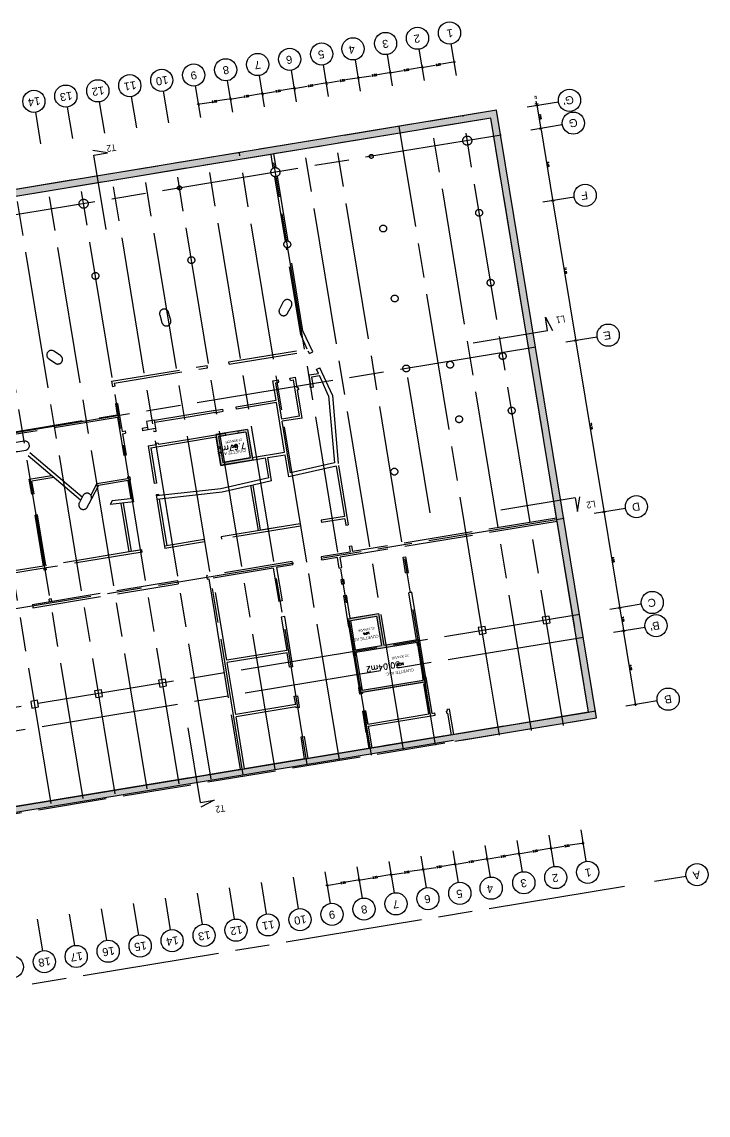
# Model space of a CAD drawing. Header units: millimetres. Extents: x 33242 to 33523, y 51624 to 51793.
# Drawn here: x 33332.7 to 33392.7, y 51623.9 to 51719.5 of the extents above; entities that cross this region are included whole.
import ezdxf

# ---------------------------------------------------------------- set-up
doc = ezdxf.new("R2010")
doc.units = ezdxf.units.MM
doc.header["$LTSCALE"] = 0.5
doc.linetypes.add('ACAD_ISO02W100', pattern=[15, 12, -3])
doc.linetypes.add('ACAD_ISO08W100', pattern=[36, 24, -3, 6, -3])
doc.layers.get('0').update_dxf_attribs({"linetype": 'CONTINUOUS'})
for name, color, linetype in [('00-TRAMES-BAT', 7, 'ACAD_ISO08W100'), ('01-TREMIE-ESCAL-ASC', 4, 'CONTINUOUS'), ('02-MURS-PORTEUR', 1, 'CONTINUOUS'), ('02-MURS-POTEAU', 6, 'CONTINUOUS'), ('09-COT-EXT', 4, 'CONTINUOUS'), ('10-ANN-ALTITUDE', 152, 'CONTINUOUS'), ('10-ANN-NOMPIECE', 3, 'CONTINUOUS'), ('10-ANN-REPCOUPE', 1, 'CONTINUOUS'), ('10-ANN-SURF', 62, 'CONTINUOUS'), ('14-HACH-MURS', 253, 'CONTINUOUS')]:
    doc.layers.add(name, color=color, linetype=linetype)
doc.styles.add('ANN', font='romans.shx')
doc.styles.add('COT', font='romans.shx')
doc.styles.add('NDP', font='ARIAL.TTF', dxfattribs={"height": 0.2})
doc.styles.add('NIV', font='ARIAL.TTF', dxfattribs={"height": 0.2})
doc.styles.add('REPCOUP', font='ARIAL.TTF', dxfattribs={"width": 0.85, "height": 0.6})
doc.styles.add('SURF', font='romans.shx', dxfattribs={"height": 0.5})
doc.styles.add('TRAME', font='ARIAL.TTF')
doc.dimstyles.new('COTEXT', dxfattribs={"dimtxt": 0.15, "dimasz": 0.11, "dimexe": 0, "dimexo": 0, "dimgap": 0.05, "dimtad": 1, "dimzin": 4, "dimdsep": 46, "dimtxsty": 'COT', "dimblk1": 'COTBLOC', "dimblk2": 'COTBLOC', "dimsah": 1, "dimcen": -0.1, "dimse1": 1, "dimse2": 1, "dimadec": 0, "dimazin": 0, "dimtfac": 1, "dimtmove": 2, "dimatfit": 3, "dimldrblk": 'COTBLOC', "dimfxl": 0, "dimtolj": 1, "dimarcsym": 0})

# ---------------------------------------------------------------- blocks, each defined once
blk = doc.blocks.new('COTBLOC')
for p, q in [((-0.76, 0), (-0.99, 0)), ((0, 0), (-0.76, 0)), ((0, -1.3608), (0, 1.3608)), ((0, 0), (0.76, 0)), ((0.76, 0), (0.99, 0))]:
    blk.add_line(p, q)
at = {"const_width": 0.15}
blk.add_lwpolyline([(-0.1, 0, 1), (0.1, 0, 1)], format="xyb", close=True, dxfattribs=at)
blk = doc.blocks.new('*D33')
at = {"layer": '09-COT-EXT', "color": 0, "lineweight": -2}
for p, q in [((33364.845, 51715.047), (33363.831, 51714.88)), ((33362.266, 51714.622), (33363.281, 51714.789))]:
    blk.add_line(p, q, dxfattribs=at)
at = {"layer": '09-COT-EXT', "color": 0, "lineweight": -2, "xscale": 0.11, "yscale": 0.11, "zscale": 0.11}
for p, rotation in [((33364.954, 51715.065), 9.350573669103763), ((33362.158, 51714.605), 189.3505736691037)]:
    blk.add_blockref('COTBLOC', p, dxfattribs=dict(at, rotation=rotation))
at = {"layer": '09-COT-EXT', "color": 0, "insert": (33363.556, 51714.835), "char_height": 0.15, "attachment_point": 5, "rotation": 9.35057, "style": 'COT'}
blk.add_mtext('\\A1;2.83', dxfattribs=at)
blk = doc.blocks.new('*D34')
at = {"layer": '09-COT-EXT', "color": 0, "lineweight": -2}
for p, q in [((33359.471, 51714.162), (33360.485, 51714.329)), ((33362.049, 51714.587), (33361.035, 51714.42))]:
    blk.add_line(p, q, dxfattribs=at)
at = {"layer": '09-COT-EXT', "color": 0, "lineweight": -2, "xscale": 0.11, "yscale": 0.11, "zscale": 0.11}
for p, rotation in [((33359.362, 51714.144), 189.3505736691037), ((33362.158, 51714.605), 9.350573669103763)]:
    blk.add_blockref('COTBLOC', p, dxfattribs=dict(at, rotation=rotation))
at = {"layer": '09-COT-EXT', "color": 0, "insert": (33360.76, 51714.374), "char_height": 0.15, "attachment_point": 5, "rotation": 9.35057, "style": 'COT'}
blk.add_mtext('\\A1;2.83', dxfattribs=at)
blk = doc.blocks.new('*D35')
at = {"layer": '09-COT-EXT', "color": 0, "lineweight": -2}
for p, q in [((33359.254, 51714.126), (33358.239, 51713.959)), ((33356.675, 51713.702), (33357.689, 51713.869))]:
    blk.add_line(p, q, dxfattribs=at)
at = {"layer": '09-COT-EXT', "color": 0, "lineweight": -2, "xscale": 0.11, "yscale": 0.11, "zscale": 0.11}
for p, rotation in [((33359.362, 51714.144), 9.350573669103763), ((33356.567, 51713.684), 189.3505736691037)]:
    blk.add_blockref('COTBLOC', p, dxfattribs=dict(at, rotation=rotation))
at = {"layer": '09-COT-EXT', "color": 0, "insert": (33357.964, 51713.914), "char_height": 0.15, "attachment_point": 5, "rotation": 9.35057, "style": 'COT'}
blk.add_mtext('\\A1;2.83', dxfattribs=at)
blk = doc.blocks.new('*D36')
at = {"layer": '09-COT-EXT', "color": 0, "lineweight": -2}
for p, q in [((33353.879, 51713.241), (33354.867, 51713.404)), ((33356.458, 51713.666), (33355.416, 51713.495))]:
    blk.add_line(p, q, dxfattribs=at)
at = {"layer": '09-COT-EXT', "color": 0, "lineweight": -2, "xscale": 0.11, "yscale": 0.11, "zscale": 0.11}
for p, rotation in [((33353.771, 51713.224), 189.3505736691037), ((33356.567, 51713.684), 9.350573669103763)]:
    blk.add_blockref('COTBLOC', p, dxfattribs=dict(at, rotation=rotation))
at = {"layer": '09-COT-EXT', "color": 0, "insert": (33355.142, 51713.449), "char_height": 0.15, "attachment_point": 5, "rotation": 9.35057, "style": 'COT'}
blk.add_mtext('\\A1;2.83', dxfattribs=at)
blk = doc.blocks.new('*D37')
at = {"layer": '09-COT-EXT', "color": 0, "lineweight": -2}
for p, q in [((33353.662, 51713.206), (33352.648, 51713.039)), ((33351.084, 51712.781), (33352.098, 51712.948))]:
    blk.add_line(p, q, dxfattribs=at)
at = {"layer": '09-COT-EXT', "color": 0, "lineweight": -2, "xscale": 0.11, "yscale": 0.11, "zscale": 0.11}
for p, rotation in [((33353.771, 51713.224), 9.350573669103763), ((33350.975, 51712.763), 189.3505736691037)]:
    blk.add_blockref('COTBLOC', p, dxfattribs=dict(at, rotation=rotation))
at = {"layer": '09-COT-EXT', "color": 0, "insert": (33352.373, 51712.993), "char_height": 0.15, "attachment_point": 5, "rotation": 9.35057, "style": 'COT'}
blk.add_mtext('\\A1;2.83', dxfattribs=at)
blk = doc.blocks.new('*D38')
at = {"layer": '09-COT-EXT', "color": 0, "lineweight": -2}
for p, q in [((33348.288, 51712.321), (33349.302, 51712.488)), ((33350.867, 51712.745), (33349.852, 51712.578))]:
    blk.add_line(p, q, dxfattribs=at)
at = {"layer": '09-COT-EXT', "color": 0, "lineweight": -2, "xscale": 0.11, "yscale": 0.11, "zscale": 0.11}
for p, rotation in [((33348.179, 51712.303), 189.3505736691037), ((33350.975, 51712.763), 9.350573669103763)]:
    blk.add_blockref('COTBLOC', p, dxfattribs=dict(at, rotation=rotation))
at = {"layer": '09-COT-EXT', "color": 0, "insert": (33349.577, 51712.533), "char_height": 0.15, "attachment_point": 5, "rotation": 9.35057, "style": 'COT'}
blk.add_mtext('\\A1;2.83', dxfattribs=at)
blk = doc.blocks.new('*D39')
at = {"layer": '09-COT-EXT', "color": 0, "lineweight": -2}
for p, q in [((33365.062, 51715.083), (33366.077, 51715.25)), ((33367.641, 51715.507), (33366.626, 51715.34))]:
    blk.add_line(p, q, dxfattribs=at)
at = {"layer": '09-COT-EXT', "color": 0, "lineweight": -2, "xscale": 0.11, "yscale": 0.11, "zscale": 0.11}
for p, rotation in [((33364.954, 51715.065), 189.3505736691037), ((33367.749, 51715.525), 9.350573669103763)]:
    blk.add_blockref('COTBLOC', p, dxfattribs=dict(at, rotation=rotation))
at = {"layer": '09-COT-EXT', "color": 0, "insert": (33366.351, 51715.295), "char_height": 0.15, "attachment_point": 5, "rotation": 9.35057, "style": 'COT'}
blk.add_mtext('\\A1;2.83', dxfattribs=at)
blk = doc.blocks.new('*D40')
at = {"layer": '09-COT-EXT', "color": 0, "lineweight": -2}
for p, q in [((33370.436, 51715.968), (33369.422, 51715.801)), ((33367.858, 51715.543), (33368.872, 51715.71))]:
    blk.add_line(p, q, dxfattribs=at)
at = {"layer": '09-COT-EXT', "color": 0, "lineweight": -2, "xscale": 0.11, "yscale": 0.11, "zscale": 0.11}
for p, rotation in [((33370.545, 51715.986), 9.350573669103763), ((33367.749, 51715.525), 189.3505736691037)]:
    blk.add_blockref('COTBLOC', p, dxfattribs=dict(at, rotation=rotation))
at = {"layer": '09-COT-EXT', "color": 0, "insert": (33369.147, 51715.755), "char_height": 0.15, "attachment_point": 5, "rotation": 9.35057, "style": 'COT'}
blk.add_mtext('\\A1;2.83', dxfattribs=at)
blk = doc.blocks.new('*D24')
at = {"layer": '09-COT-EXT', "color": 0, "lineweight": -2}
blk.add_line((33377.799, 51712.064), (33378.092, 51710.283), dxfattribs=at)
at = {"layer": '09-COT-EXT', "color": 0, "lineweight": -2, "xscale": 0.11, "yscale": 0.11, "zscale": 0.11}
for p, rotation in [((33377.781, 51712.173), 99.35057366828106), ((33378.11, 51710.175), 279.350573668281)]:
    blk.add_blockref('COTBLOC', p, dxfattribs=dict(at, rotation=rotation))
at = {"layer": '09-COT-EXT', "color": 0, "insert": (33378.069, 51711.194), "char_height": 0.15, "attachment_point": 5, "rotation": 279.35057, "style": 'COT'}
blk.add_mtext('\\A1;2.03', dxfattribs=at)
blk = doc.blocks.new('*D25')
at = {"layer": '09-COT-EXT', "color": 0, "lineweight": -2}
blk.add_line((33378.128, 51710.066), (33379.132, 51703.968), dxfattribs=at)
at = {"layer": '09-COT-EXT', "color": 0, "lineweight": -2, "xscale": 0.11, "yscale": 0.11, "zscale": 0.11}
for p, rotation in [((33378.11, 51710.175), 99.35057366828106), ((33379.15, 51703.86), 279.350573668281)]:
    blk.add_blockref('COTBLOC', p, dxfattribs=dict(at, rotation=rotation))
at = {"layer": '09-COT-EXT', "color": 0, "insert": (33378.753, 51707.037), "char_height": 0.15, "attachment_point": 5, "rotation": 279.35057, "style": 'COT'}
blk.add_mtext('\\A1;6.40', dxfattribs=at)
blk = doc.blocks.new('*D26')
at = {"layer": '09-COT-EXT', "color": 0, "lineweight": -2}
blk.add_line((33379.168, 51703.751), (33381.147, 51691.733), dxfattribs=at)
at = {"layer": '09-COT-EXT', "color": 0, "lineweight": -2, "xscale": 0.11, "yscale": 0.11, "zscale": 0.11}
for p, rotation in [((33379.15, 51703.86), 99.35057366828106), ((33381.165, 51691.624), 279.350573668281)]:
    blk.add_blockref('COTBLOC', p, dxfattribs=dict(at, rotation=rotation))
at = {"layer": '09-COT-EXT', "color": 0, "insert": (33380.281, 51697.762), "char_height": 0.15, "attachment_point": 5, "rotation": 279.35057, "style": 'COT'}
blk.add_mtext('\\A1;12.40', dxfattribs=at)
blk = doc.blocks.new('*D27')
at = {"layer": '09-COT-EXT', "color": 0, "lineweight": -2}
blk.add_line((33381.183, 51691.516), (33383.616, 51676.735), dxfattribs=at)
at = {"layer": '09-COT-EXT', "color": 0, "lineweight": -2, "xscale": 0.11, "yscale": 0.11, "zscale": 0.11}
for p, rotation in [((33381.165, 51691.624), 99.35057366828106), ((33383.634, 51676.626), 279.350573668281)]:
    blk.add_blockref('COTBLOC', p, dxfattribs=dict(at, rotation=rotation))
at = {"layer": '09-COT-EXT', "color": 0, "insert": (33382.523, 51684.146), "char_height": 0.15, "attachment_point": 5, "rotation": 279.35057, "style": 'COT'}
blk.add_mtext('\\A1;15.20', dxfattribs=at)
blk = doc.blocks.new('*D28')
at = {"layer": '09-COT-EXT', "color": 0, "lineweight": -2}
blk.add_line((33383.652, 51676.518), (33384.997, 51668.351), dxfattribs=at)
at = {"layer": '09-COT-EXT', "color": 0, "lineweight": -2, "xscale": 0.11, "yscale": 0.11, "zscale": 0.11}
for p, rotation in [((33383.634, 51676.626), 99.35057366828106), ((33385.015, 51668.243), 279.350573668281)]:
    blk.add_blockref('COTBLOC', p, dxfattribs=dict(at, rotation=rotation))
at = {"layer": '09-COT-EXT', "color": 0, "insert": (33384.448, 51672.455), "char_height": 0.15, "attachment_point": 5, "rotation": 279.35057, "style": 'COT'}
blk.add_mtext('\\A1;8.50', dxfattribs=at)
blk = doc.blocks.new('*D29')
at = {"layer": '09-COT-EXT', "color": 0, "lineweight": -2}
blk.add_line((33385.033, 51668.134), (33385.33, 51666.327), dxfattribs=at)
at = {"layer": '09-COT-EXT', "color": 0, "lineweight": -2, "xscale": 0.11, "yscale": 0.11, "zscale": 0.11}
for p, rotation in [((33385.015, 51668.243), 99.35057366828106), ((33385.348, 51666.219), 279.350573668281)]:
    blk.add_blockref('COTBLOC', p, dxfattribs=dict(at, rotation=rotation))
at = {"layer": '09-COT-EXT', "color": 0, "insert": (33385.305, 51667.251), "char_height": 0.15, "attachment_point": 5, "rotation": 279.35057, "style": 'COT'}
blk.add_mtext('\\A1;2.05', dxfattribs=at)
blk = doc.blocks.new('*D30')
at = {"layer": '09-COT-EXT', "color": 0, "lineweight": -2}
for p, q in [((33377.724, 51712.452), (33377.707, 51712.561)), ((33377.742, 51712.344), (33377.771, 51712.171)), ((33377.789, 51712.062), (33377.807, 51711.954))]:
    blk.add_line(p, q, dxfattribs=at)
at = {"layer": '09-COT-EXT', "color": 0, "lineweight": -2, "xscale": 0.11, "yscale": 0.11, "zscale": 0.11}
for p, rotation in [((33377.742, 51712.344), 279.350573668281), ((33377.771, 51712.171), 99.35057366828106)]:
    blk.add_blockref('COTBLOC', p, dxfattribs=dict(at, rotation=rotation))
at = {"layer": '09-COT-EXT', "color": 0, "insert": (33377.645, 51712.936), "char_height": 0.15, "attachment_point": 5, "rotation": 279.35057, "style": 'COT'}
blk.add_mtext('\\A1;.17', dxfattribs=at)
blk = doc.blocks.new('*D31')
at = {"layer": '09-COT-EXT', "color": 0, "lineweight": -2}
blk.add_line((33385.341, 51666.106), (33386.365, 51659.89), dxfattribs=at)
at = {"layer": '09-COT-EXT', "color": 0, "lineweight": -2, "xscale": 0.11, "yscale": 0.11, "zscale": 0.11}
for p, rotation in [((33385.323, 51666.215), 99.35057366828106), ((33386.383, 51659.781), 279.350573668281)]:
    blk.add_blockref('COTBLOC', p, dxfattribs=dict(at, rotation=rotation))
at = {"layer": '09-COT-EXT', "color": 0, "insert": (33385.976, 51663.018), "char_height": 0.15, "attachment_point": 5, "rotation": 279.35057, "style": 'COT'}
blk.add_mtext('\\A1;6.52', dxfattribs=at)
blk = doc.blocks.new('*D32')
at = {"layer": '09-COT-EXT', "color": 0, "lineweight": -2}
for p, q in [((33367.709, 51645.338), (33366.668, 51645.166)), ((33365.13, 51644.913), (33366.118, 51645.076))]:
    blk.add_line(p, q, dxfattribs=at)
at = {"layer": '09-COT-EXT', "color": 0, "lineweight": -2, "xscale": 0.11, "yscale": 0.11, "zscale": 0.11}
for p, rotation in [((33367.818, 51645.356), 9.35057366786971), ((33365.022, 51644.895), 189.3505736678697)]:
    blk.add_blockref('COTBLOC', p, dxfattribs=dict(at, rotation=rotation))
at = {"layer": '09-COT-EXT', "color": 0, "insert": (33366.393, 51645.121), "char_height": 0.15, "attachment_point": 5, "rotation": 9.35057, "style": 'COT'}
blk.add_mtext('\\A1;2.83', dxfattribs=at)
blk = doc.blocks.new('*D41')
at = {"layer": '09-COT-EXT', "color": 0, "lineweight": -2}
for p, q in [((33362.118, 51644.417), (33361.103, 51644.25)), ((33359.539, 51643.993), (33360.554, 51644.16))]:
    blk.add_line(p, q, dxfattribs=at)
at = {"layer": '09-COT-EXT', "color": 0, "lineweight": -2, "xscale": 0.11, "yscale": 0.11, "zscale": 0.11}
for p, rotation in [((33362.226, 51644.435), 9.35057366786971), ((33359.431, 51643.975), 189.3505736678697)]:
    blk.add_blockref('COTBLOC', p, dxfattribs=dict(at, rotation=rotation))
at = {"layer": '09-COT-EXT', "color": 0, "insert": (33360.828, 51644.205), "char_height": 0.15, "attachment_point": 5, "rotation": 9.35057, "style": 'COT'}
blk.add_mtext('\\A1;2.83', dxfattribs=at)
blk = doc.blocks.new('*D42')
at = {"layer": '09-COT-EXT', "color": 0, "lineweight": -2}
for p, q in [((33362.335, 51644.453), (33363.349, 51644.62)), ((33364.913, 51644.877), (33363.899, 51644.71))]:
    blk.add_line(p, q, dxfattribs=at)
at = {"layer": '09-COT-EXT', "color": 0, "lineweight": -2, "xscale": 0.11, "yscale": 0.11, "zscale": 0.11}
for p, rotation in [((33362.226, 51644.435), 189.3505736678697), ((33365.022, 51644.895), 9.35057366786971)]:
    blk.add_blockref('COTBLOC', p, dxfattribs=dict(at, rotation=rotation))
at = {"layer": '09-COT-EXT', "color": 0, "insert": (33363.624, 51644.665), "char_height": 0.15, "attachment_point": 5, "rotation": 9.35057, "style": 'COT'}
blk.add_mtext('\\A1;2.83', dxfattribs=at)
blk = doc.blocks.new('*D43')
at = {"layer": '09-COT-EXT', "color": 0, "lineweight": -2}
for p, q in [((33378.892, 51647.179), (33377.877, 51647.012)), ((33376.313, 51646.755), (33377.328, 51646.922))]:
    blk.add_line(p, q, dxfattribs=at)
at = {"layer": '09-COT-EXT', "color": 0, "lineweight": -2, "xscale": 0.11, "yscale": 0.11, "zscale": 0.11}
for p, rotation in [((33379, 51647.197), 9.35057366786971), ((33376.205, 51646.737), 189.3505736678697)]:
    blk.add_blockref('COTBLOC', p, dxfattribs=dict(at, rotation=rotation))
at = {"layer": '09-COT-EXT', "color": 0, "insert": (33377.603, 51646.967), "char_height": 0.15, "attachment_point": 5, "rotation": 9.35057, "style": 'COT'}
blk.add_mtext('\\A1;2.83', dxfattribs=at)
blk = doc.blocks.new('*D44')
at = {"layer": '09-COT-EXT', "color": 0, "lineweight": -2}
for p, q in [((33373.3, 51646.259), (33372.286, 51646.091)), ((33370.722, 51645.834), (33371.736, 51646.001))]:
    blk.add_line(p, q, dxfattribs=at)
at = {"layer": '09-COT-EXT', "color": 0, "lineweight": -2, "xscale": 0.11, "yscale": 0.11, "zscale": 0.11}
for p, rotation in [((33373.409, 51646.276), 9.35057366786971), ((33370.613, 51645.816), 189.3505736678697)]:
    blk.add_blockref('COTBLOC', p, dxfattribs=dict(at, rotation=rotation))
at = {"layer": '09-COT-EXT', "color": 0, "insert": (33372.011, 51646.046), "char_height": 0.15, "attachment_point": 5, "rotation": 9.35057, "style": 'COT'}
blk.add_mtext('\\A1;2.83', dxfattribs=at)
blk = doc.blocks.new('*D45')
at = {"layer": '09-COT-EXT', "color": 0, "lineweight": -2}
for p, q in [((33367.926, 51645.374), (33368.941, 51645.541)), ((33370.505, 51645.798), (33369.49, 51645.631))]:
    blk.add_line(p, q, dxfattribs=at)
at = {"layer": '09-COT-EXT', "color": 0, "lineweight": -2, "xscale": 0.11, "yscale": 0.11, "zscale": 0.11}
for p, rotation in [((33367.818, 51645.356), 189.3505736678697), ((33370.613, 51645.816), 9.35057366786971)]:
    blk.add_blockref('COTBLOC', p, dxfattribs=dict(at, rotation=rotation))
at = {"layer": '09-COT-EXT', "color": 0, "insert": (33369.215, 51645.586), "char_height": 0.15, "attachment_point": 5, "rotation": 9.35057, "style": 'COT'}
blk.add_mtext('\\A1;2.83', dxfattribs=at)
blk = doc.blocks.new('*D46')
at = {"layer": '09-COT-EXT', "color": 0, "lineweight": -2}
for p, q in [((33373.518, 51646.294), (33374.532, 51646.461)), ((33376.096, 51646.719), (33375.082, 51646.552))]:
    blk.add_line(p, q, dxfattribs=at)
at = {"layer": '09-COT-EXT', "color": 0, "lineweight": -2, "xscale": 0.11, "yscale": 0.11, "zscale": 0.11}
for p, rotation in [((33373.409, 51646.276), 189.3505736678697), ((33376.205, 51646.737), 9.35057366786971)]:
    blk.add_blockref('COTBLOC', p, dxfattribs=dict(at, rotation=rotation))
at = {"layer": '09-COT-EXT', "color": 0, "insert": (33374.807, 51646.507), "char_height": 0.15, "attachment_point": 5, "rotation": 9.35057, "style": 'COT'}
blk.add_mtext('\\A1;2.83', dxfattribs=at)
blk = doc.blocks.new('*D47')
at = {"layer": '09-COT-EXT', "color": 0, "lineweight": -2}
for p, q in [((33379.109, 51647.215), (33380.123, 51647.382)), ((33381.688, 51647.64), (33380.673, 51647.472))]:
    blk.add_line(p, q, dxfattribs=at)
at = {"layer": '09-COT-EXT', "color": 0, "lineweight": -2, "xscale": 0.11, "yscale": 0.11, "zscale": 0.11}
for p, rotation in [((33379, 51647.197), 189.3505736678697), ((33381.796, 51647.657), 9.35057366786971)]:
    blk.add_blockref('COTBLOC', p, dxfattribs=dict(at, rotation=rotation))
at = {"layer": '09-COT-EXT', "color": 0, "insert": (33380.398, 51647.427), "char_height": 0.15, "attachment_point": 5, "rotation": 9.35057, "style": 'COT'}
blk.add_mtext('\\A1;2.83', dxfattribs=at)

msp = doc.modelspace()

# ---------------------------------------------------------------- hatches: boundary and pattern name
at = {"layer": '14-HACH-MURS'}
h = msp.add_hatch(color=256, dxfattribs=at)
h.paths.add_polyline_path([(33382.291, 51659.11), (33296.201, 51644.935), (33296.157, 51645.201), (33295.96, 51645.168), (33296.033, 51644.727), (33296.526, 51644.808), (33297.168, 51640.91), (33264.705, 51635.565), (33264.632, 51636.009), (33264.435, 51635.976), (33264.508, 51635.532), (33259.525, 51634.712), (33255.505, 51659.126), (33263.211, 51660.395), (33263.283, 51659.961), (33263.48, 51659.993), (33263.408, 51660.427), (33275.782, 51662.465), (33276.058, 51660.787), (33275.722, 51660.732), (33275.755, 51660.535), (33276.337, 51660.631), (33276.028, 51662.505), (33276.226, 51662.538), (33276.193, 51662.735), (33275.848, 51662.678), (33273.422, 51677.41), (33270.857, 51676.988), (33269.095, 51687.684), (33272.055, 51688.171), (33271.068, 51694.17), (33373.734, 51711.076)], flags=16)
h.paths.add_polyline_path([(33382.98, 51658.616), (33370.597, 51656.577), (33370.478, 51656.681), (33297.068, 51644.593), (33297.71, 51640.695), (33259.278, 51634.367), (33255.161, 51659.373), (33275.535, 51662.728), (33273.272, 51676.473), (33273.223, 51676.769), (33270.362, 51676.298), (33268.406, 51688.178), (33271.366, 51688.666), (33270.378, 51694.665), (33374.229, 51711.765)])
h = msp.add_hatch(color=256, dxfattribs=at)
h.paths.add_polyline_path([(33350.132, 51680.707), (33352.915, 51681.166), (33352.473, 51683.849), (33349.691, 51683.391)])
h.paths.add_polyline_path([(33352.308, 51683.62), (33349.94, 51683.23), (33350.314, 51680.96), (33352.682, 51681.35)], flags=16)
h = msp.add_hatch(color=256, dxfattribs=at)
h.paths.add_polyline_path([(33368.114, 51661.764), (33362.276, 51660.803), (33361.207, 51667.292), (33363.921, 51667.739), (33364.376, 51664.976), (33367.5, 51665.491)])
h.paths.add_polyline_path([(33367.286, 51665.253), (33367.835, 51661.921), (33362.49, 51661.041), (33361.941, 51664.373)], flags=16)
h.paths.add_polyline_path([(33364.178, 51664.944), (33363.756, 51667.509), (33361.487, 51667.135), (33361.909, 51664.57)], flags=16)

# ---------------------------------------------------------------- linework, layer by layer
at = {"layer": '00-TRAMES-BAT', "color": 3, "linetype": 'Continuous'}
for p, q in [((33367.941, 51714.36), (33367.488, 51717.113)), ((33370.737, 51714.82), (33370.284, 51717.573)), ((33362.35, 51713.439), (33361.897, 51716.192)), ((33365.146, 51713.899), (33364.692, 51716.652)), ((33356.758, 51712.518), (33356.305, 51715.271)), ((33359.554, 51712.979), (33359.101, 51715.732)), ((33351.167, 51711.598), (33350.714, 51714.351)), ((33353.963, 51712.058), (33353.509, 51714.811)), ((33345.576, 51710.677), (33345.122, 51713.43)), ((33348.371, 51711.137), (33347.918, 51713.89)), ((33339.984, 51709.756), (33339.531, 51712.509)), ((33342.78, 51710.217), (33342.327, 51712.97)), ((33379.662, 51712.482), (33376.91, 51712.029)), ((33334.393, 51708.836), (33333.94, 51711.589)), ((33337.189, 51709.296), (33336.735, 51712.049)), ((33379.991, 51710.484), (33377.239, 51710.031)), ((33381.031, 51704.169), (33378.279, 51703.716)), ((33383.046, 51691.934), (33380.293, 51691.481)), ((33385.516, 51676.936), (33382.763, 51676.483)), ((33386.896, 51668.553), (33384.143, 51668.099)), ((33387.229, 51666.528), (33384.477, 51666.075)), ((33388.289, 51660.095), (33385.536, 51659.642)), ((33378.808, 51648.363), (33379.262, 51645.61)), ((33381.604, 51648.823), (33382.057, 51646.07)), ((33373.217, 51647.442), (33373.67, 51644.689)), ((33376.013, 51647.902), (33376.466, 51645.149)), ((33367.626, 51646.521), (33368.079, 51643.768)), ((33370.421, 51646.982), (33370.875, 51644.229)), ((33362.034, 51645.601), (33362.488, 51642.848)), ((33364.83, 51646.061), (33365.283, 51643.308)), ((33356.443, 51644.68), (33356.896, 51641.927)), ((33359.239, 51645.14), (33359.692, 51642.387)), ((33390.815, 51644.752), (33388.063, 51644.298)), ((33348.056, 51643.299), (33348.509, 51640.546)), ((33350.852, 51643.759), (33351.305, 51641.006)), ((33353.647, 51644.22), (33354.101, 51641.467)), ((33342.465, 51642.378), (33342.918, 51639.625)), ((33345.261, 51642.839), (33345.714, 51640.086)), ((33336.873, 51641.457), (33337.327, 51638.705)), ((33339.669, 51641.918), (33340.122, 51639.165)), ((33334.078, 51640.997), (33334.531, 51638.244))]:
    msp.add_line(p, q, dxfattribs=at)
at = {"layer": '00-TRAMES-BAT'}
for p, q in [((33380.101, 51657.95), (33371.319, 51711.286)), ((33373.021, 51666.069), (33365.727, 51710.365)), ((33377.3, 51657.523), (33368.523, 51710.826)), ((33374.634, 51709.602), (33270.933, 51692.526)), ((33368.896, 51656.243), (33360.136, 51709.445)), ((33363.3, 51655.355), (33354.545, 51708.524)), ((33366.095, 51655.816), (33357.34, 51708.984)), ((33357.692, 51654.535), (33348.953, 51707.603)), ((33357.647, 51672.246), (33351.749, 51708.064)), ((33352.095, 51653.648), (33343.362, 51706.682)), ((33354.89, 51654.108), (33346.158, 51707.143)), ((33346.481, 51652.862), (33337.771, 51705.762)), ((33349.288, 51653.255), (33340.566, 51706.222)), ((33340.884, 51651.979), (33332.18, 51704.841)), ((33343.685, 51652.405), (33334.975, 51705.301)), ((33335.282, 51651.125), (33326.588, 51703.92)), ((33338.083, 51651.552), (33329.384, 51704.381)), ((33377.671, 51691.049), (33302.452, 51678.663)), ((33368.423, 51676.554), (33366.279, 51689.579)), ((33380.152, 51676.053), (33359.038, 51672.576)), ((33356.51, 51672.16), (33258.992, 51656.102)), ((33360.493, 51654.962), (33357.647, 51672.246)), ((33381.521, 51667.668), (33286.323, 51651.992)), ((33381.855, 51665.643), (33286.657, 51649.968)), ((33373.488, 51663.237), (33373.021, 51666.069)), ((33374.499, 51657.096), (33373.488, 51663.237)), ((33382.914, 51659.21), (33261.469, 51639.213)), ((33385.44, 51643.867), (33263.996, 51623.869))]:
    msp.add_line(p, q, dxfattribs=at)
at = {"layer": '00-TRAMES-BAT', "color": 3, "linetype": 'Continuous'}
for centre in [(33367.33, 51718.069), (33370.126, 51718.53), (33361.682, 51717.139), (33364.535, 51717.609), (33356.148, 51716.228), (33358.943, 51716.688), (33350.556, 51715.307), (33353.352, 51715.768), (33344.965, 51714.387), (33347.761, 51714.847), (33339.373, 51713.466), (33342.169, 51713.926), (33333.782, 51712.545), (33336.578, 51713.006), (33380.619, 51712.64), (33380.948, 51710.642), (33381.988, 51704.327), (33384.003, 51692.092), (33386.472, 51677.094), (33387.853, 51668.71), (33388.186, 51666.686), (33389.245, 51660.253), (33379.419, 51644.653), (33382.215, 51645.113), (33391.772, 51644.909), (33371.032, 51643.272), (33373.771, 51643.723), (33376.624, 51644.193), (33365.441, 51642.351), (33368.237, 51642.811), (33359.85, 51641.43), (33362.645, 51641.891), (33354.258, 51640.51), (33357.054, 51640.97), (33348.667, 51639.589), (33351.462, 51640.049), (33343.076, 51638.668), (33345.871, 51639.129), (33337.484, 51637.748), (33340.28, 51638.208), (33331.893, 51636.827), (33334.689, 51637.287)]:
    msp.add_circle(centre, 0.97, dxfattribs=at)
at = {"layer": '02-MURS-PORTEUR', "color": 8, "linetype": 'ACAD_ISO02W100'}
for p, q in [((33374.229, 51711.765), (33270.378, 51694.665)), ((33373.734, 51711.076), (33354.766, 51707.952)), ((33379.494, 51676.097), (33373.734, 51711.076)), ((33354.519, 51707.912), (33271.068, 51694.17)), ((33354.716, 51706.715), (33354.519, 51707.912)), ((33354.963, 51706.756), (33354.766, 51707.952)), ((33355.774, 51700.287), (33354.841, 51705.958)), ((33356.021, 51700.328), (33355.087, 51705.998)), ((33357.115, 51692.144), (33355.863, 51699.749)), ((33357.313, 51692.483), (33356.11, 51699.789)), ((33357.693, 51690.881), (33357.115, 51692.144)), ((33358.163, 51690.622), (33357.313, 51692.483)), ((33350.826, 51689.75), (33357.693, 51690.881)), ((33350.858, 51689.553), (33357.779, 51690.692)), ((33357.872, 51690.489), (33357.779, 51690.692)), ((33357.885, 51690.495), (33358.163, 51690.622)), ((33340.583, 51688.064), (33348.931, 51689.438)), ((33340.813, 51687.899), (33348.964, 51689.241)), ((33348.964, 51689.241), (33348.931, 51689.438)), ((33350.858, 51689.553), (33350.826, 51689.75)), ((33358.517, 51689.112), (33358.79, 51689.237)), ((33359.885, 51686.854), (33358.795, 51689.239)), ((33356.176, 51688.341), (33356.645, 51688.418)), ((33356.208, 51688.143), (33356.176, 51688.341)), ((33356.796, 51687.5), (33356.645, 51688.418)), ((33357.848, 51688.616), (33358.666, 51688.751)), ((33358, 51687.698), (33357.848, 51688.616)), ((33358.078, 51688.451), (33358.752, 51688.562)), ((33358.229, 51687.534), (33358.078, 51688.451)), ((33358.666, 51688.751), (33358.491, 51689.134)), ((33359.558, 51686.8), (33358.752, 51688.562)), ((33340.583, 51688.064), (33340.662, 51687.586)), ((33340.859, 51687.619), (33340.662, 51687.586)), ((33340.813, 51687.899), (33340.859, 51687.619)), ((33354.681, 51688.095), (33355.17, 51688.175)), ((33354.961, 51686.397), (33354.681, 51688.095)), ((33354.931, 51687.933), (33355.202, 51687.978)), ((33355.454, 51684.756), (33354.931, 51687.933)), ((33355.202, 51687.978), (33355.17, 51688.175)), ((33356.208, 51688.143), (33356.48, 51688.188)), ((33357.003, 51685.011), (33356.48, 51688.188)), ((33356.796, 51687.5), (33356.894, 51687.516)), ((33356.927, 51687.319), (33356.828, 51687.303)), ((33357.233, 51684.846), (33356.828, 51687.303)), ((33356.894, 51687.516), (33356.927, 51687.319)), ((33357.901, 51687.682), (33358, 51687.698)), ((33357.901, 51687.682), (33357.933, 51687.485)), ((33358.229, 51687.534), (33357.933, 51687.485)), ((33351.479, 51685.824), (33354.961, 51686.397)), ((33359.558, 51686.8), (33360.057, 51680.93)), ((33359.885, 51686.854), (33360.41, 51680.682)), ((33341.106, 51686.119), (33340.909, 51686.086)), ((33340.909, 51686.086), (33341.068, 51685.123)), ((33341.106, 51686.119), (33341.509, 51683.676)), ((33344.322, 51684.646), (33349.644, 51685.522)), ((33349.348, 51685.473), (33350.305, 51685.631)), ((33349.597, 51685.312), (33350.337, 51685.433)), ((33350.337, 51685.433), (33350.305, 51685.631)), ((33351.511, 51685.627), (33351.479, 51685.824)), ((33354.993, 51686.2), (33351.511, 51685.627)), ((33355.71, 51681.849), (33354.993, 51686.2)), ((33313.341, 51680.355), (33341.1, 51684.926)), ((33324.698, 51682.428), (33341.068, 51685.123)), ((33341.1, 51684.926), (33341.652, 51681.576)), ((33347.268, 51684.928), (33344.354, 51684.448)), ((33349.676, 51685.325), (33347.268, 51684.928)), ((33357.003, 51685.011), (33355.454, 51684.756)), ((33357.233, 51684.846), (33355.486, 51684.558)), ((33356.228, 51680.055), (33355.486, 51684.558)), ((33341.509, 51683.676), (33341.759, 51683.717)), ((33341.541, 51683.478), (33341.791, 51683.519)), ((33341.541, 51683.478), (33341.849, 51681.608)), ((33341.759, 51683.717), (33341.791, 51683.519)), ((33343.259, 51683.964), (33343.716, 51684.039)), ((33343.259, 51683.964), (33343.291, 51683.766)), ((33343.291, 51683.766), (33344.238, 51683.922)), ((33344.287, 51683.626), (33344.271, 51683.725)), ((33344.484, 51683.659), (33344.287, 51683.626)), ((33344.484, 51683.659), (33344.436, 51683.955)), ((33347.381, 51683.011), (33350.549, 51683.533)), ((33350.581, 51683.335), (33350.549, 51683.533)), ((33352.473, 51683.849), (33351.634, 51683.711)), ((33351.667, 51683.514), (33351.634, 51683.711)), ((33352.308, 51683.62), (33351.667, 51683.514)), ((33352.308, 51683.62), (33352.682, 51681.35)), ((33352.473, 51683.849), (33352.879, 51681.383)), ((33343.77, 51682.416), (33344.467, 51682.531)), ((33344, 51682.252), (33349.723, 51683.194)), ((33344.65, 51682.652), (33344.453, 51682.62)), ((33344.453, 51682.62), (33344.467, 51682.531)), ((33344.65, 51682.652), (33344.665, 51682.564)), ((33344.665, 51682.564), (33347.381, 51683.011)), ((33350.132, 51680.707), (33349.723, 51683.194)), ((33349.94, 51683.23), (33350.581, 51683.335)), ((33349.94, 51683.23), (33350.314, 51680.96)), ((33337.868, 51677.657), (33332.773, 51681.982)), ((33338.01, 51677.931), (33333.139, 51682.065)), ((33341.849, 51681.608), (33341.652, 51681.576)), ((33343.77, 51682.416), (33344.312, 51679.124)), ((33344, 51682.252), (33344.51, 51679.157)), ((33352.879, 51681.383), (33355.71, 51681.849)), ((33354.236, 51681.383), (33355.745, 51681.632)), ((33356.065, 51679.69), (33355.745, 51681.632)), ((33350.132, 51680.707), (33354.039, 51681.351)), ((33350.314, 51680.96), (33352.682, 51681.35)), ((33354.324, 51679.621), (33354.039, 51681.351)), ((33354.571, 51679.35), (33354.236, 51681.383)), ((33360.215, 51680.638), (33356.065, 51679.69)), ((33360.057, 51680.93), (33356.228, 51680.055)), ((33360.215, 51680.638), (33360.94, 51676.234)), ((33360.41, 51680.682), (33361.261, 51675.511)), ((33333.382, 51679.484), (33335.337, 51679.805)), ((33335.537, 51679.636), (33333.612, 51679.319)), ((33342.161, 51679.714), (33341.964, 51679.682)), ((33341.964, 51679.682), (33341.982, 51679.568)), ((33342.161, 51679.714), (33342.212, 51679.403)), ((33354.324, 51679.621), (33350.139, 51678.665)), ((33333.596, 51678.187), (33333.382, 51679.484)), ((33333.793, 51678.22), (33333.612, 51679.319)), ((33339.291, 51679.125), (33338.757, 51678.099)), ((33339.422, 51678.944), (33338.82, 51677.788)), ((33339.291, 51679.125), (33341.982, 51679.568)), ((33342.212, 51679.403), (33339.422, 51678.944)), ((33342.275, 51677.791), (33342.015, 51679.371)), ((33342.474, 51677.813), (33342.212, 51679.403)), ((33344.51, 51679.157), (33344.312, 51679.124)), ((33350.139, 51678.665), (33344.491, 51678.037)), ((33352.96, 51678.983), (33350.242, 51678.362)), ((33353.414, 51674.995), (33352.765, 51678.938)), ((33354.571, 51679.35), (33352.96, 51678.982)), ((33353.612, 51675.027), (33352.96, 51678.982)), ((33333.793, 51678.22), (33333.596, 51678.187)), ((33342.474, 51677.813), (33340.62, 51677.607)), ((33342.525, 51677.504), (33342.474, 51677.813)), ((33344.675, 51678.15), (33344.478, 51678.118)), ((33344.478, 51678.118), (33345.247, 51673.447)), ((33350.242, 51678.362), (33344.542, 51677.728)), ((33344.675, 51678.15), (33344.692, 51678.052)), ((33344.692, 51678.052), (33344.685, 51678.094)), ((33344.741, 51677.75), (33345.412, 51673.677)), ((33340.62, 51677.607), (33340.446, 51677.273)), ((33342.525, 51677.504), (33340.446, 51677.273)), ((33341.399, 51677.379), (33342.098, 51673.131)), ((33341.598, 51677.401), (33342.295, 51673.164)), ((33334.097, 51676.374), (33333.899, 51676.342)), ((33334.631, 51671.902), (33333.899, 51676.342)), ((33334.828, 51671.934), (33334.097, 51676.374)), ((33360.94, 51676.234), (33358.909, 51675.899)), ((33358.909, 51675.899), (33358.941, 51675.702)), ((33360.972, 51676.036), (33358.941, 51675.702)), ((33379.543, 51675.801), (33360.574, 51672.677)), ((33360.972, 51676.036), (33361.064, 51675.479)), ((33379.494, 51676.097), (33361.649, 51673.158)), ((33382.291, 51659.11), (33379.543, 51675.801)), ((33354.725, 51675.211), (33350.153, 51674.458)), ((33357.096, 51675.398), (33350.186, 51674.26)), ((33357.064, 51675.596), (33353.612, 51675.027)), ((33357.064, 51675.596), (33357.096, 51675.398)), ((33361.064, 51675.479), (33361.261, 51675.511)), ((33348.673, 51674.214), (33345.215, 51673.644)), ((33348.706, 51674.017), (33345.247, 51673.447)), ((33348.673, 51674.214), (33348.706, 51674.017)), ((33350.153, 51674.458), (33350.186, 51674.26)), ((33342.295, 51673.164), (33334.828, 51671.934)), ((33343.247, 51673.118), (33334.86, 51671.737)), ((33343.215, 51673.315), (33342.295, 51673.164)), ((33343.118, 51673.299), (33342.295, 51673.164)), ((33343.247, 51673.118), (33343.215, 51673.315)), ((33361.452, 51673.125), (33358.913, 51672.708)), ((33361.365, 51673.648), (33361.452, 51673.125)), ((33361.368, 51673.634), (33361.565, 51673.666)), ((33361.565, 51673.666), (33361.649, 51673.158)), ((33356.378, 51672.29), (33348.89, 51671.057)), ((33356.426, 51671.994), (33355.007, 51671.761)), ((33356.426, 51671.994), (33356.378, 51672.29)), ((33358.913, 51672.708), (33358.946, 51672.51)), ((33358.962, 51672.412), (33358.946, 51672.51)), ((33360.327, 51672.637), (33358.962, 51672.412)), ((33360.477, 51671.726), (33360.327, 51672.637)), ((33360.477, 51671.726), (33360.327, 51672.637)), ((33360.724, 51671.766), (33360.574, 51672.677)), ((33360.724, 51671.766), (33360.574, 51672.677)), ((33366.065, 51672.669), (33366.312, 51672.71)), ((33366.291, 51671.295), (33366.065, 51672.669)), ((33366.291, 51671.295), (33366.065, 51672.669)), ((33366.538, 51671.335), (33366.312, 51672.71)), ((33366.538, 51671.335), (33366.312, 51672.71)), ((33334.86, 51671.737), (33327.746, 51670.565)), ((33334.631, 51671.902), (33329.237, 51671.013)), ((33334.692, 51671.531), (33334.663, 51671.704)), ((33334.889, 51671.563), (33334.692, 51671.531)), ((33334.889, 51671.563), (33334.86, 51671.737)), ((33348.89, 51671.057), (33348.939, 51670.761)), ((33354.711, 51671.712), (33349.465, 51670.848)), ((33354.711, 51671.712), (33355.19, 51668.804)), ((33355.007, 51671.761), (33355.486, 51668.853)), ((33360.477, 51671.726), (33360.724, 51671.766)), ((33366.291, 51671.295), (33366.538, 51671.335)), ((33333.649, 51668.548), (33346.354, 51670.64)), ((33333.698, 51668.252), (33346.403, 51670.344)), ((33346.354, 51670.64), (33346.403, 51670.344)), ((33348.939, 51670.761), (33349.071, 51670.783)), ((33349.071, 51670.783), (33349.807, 51666.308)), ((33350.65, 51663.652), (33349.465, 51670.848)), ((33360.643, 51670.719), (33360.89, 51670.76)), ((33360.708, 51670.325), (33360.643, 51670.719)), ((33360.708, 51670.325), (33360.643, 51670.719)), ((33360.708, 51670.325), (33360.955, 51670.365)), ((33360.955, 51670.365), (33360.89, 51670.76)), ((33360.955, 51670.365), (33360.938, 51670.464)), ((33360.874, 51669.318), (33361.12, 51669.359)), ((33360.916, 51669.062), (33360.874, 51669.318)), ((33361.329, 51666.552), (33360.874, 51669.318)), ((33361.454, 51667.333), (33361.12, 51669.359)), ((33361.163, 51669.102), (33361.12, 51669.359)), ((33366.822, 51669.609), (33366.576, 51669.568)), ((33367.254, 51665.45), (33366.576, 51669.568)), ((33367.581, 51665.002), (33366.822, 51669.609)), ((33333.649, 51668.548), (33333.698, 51668.252)), ((33335.307, 51669.027), (33335.109, 51668.995)), ((33335.142, 51668.794), (33335.109, 51668.995)), ((33335.34, 51668.826), (33335.307, 51669.027)), ((33355.486, 51668.853), (33355.19, 51668.804)), ((33355.714, 51667.472), (33355.417, 51667.423)), ((33355.417, 51667.423), (33355.896, 51664.516)), ((33356.434, 51663.094), (33355.714, 51667.472)), ((33361.454, 51667.333), (33363.921, 51667.739)), ((33361.487, 51667.135), (33363.756, 51667.509)), ((33363.756, 51667.509), (33364.178, 51664.944)), ((33363.921, 51667.739), (33364.376, 51664.976)), ((33349.81, 51666.293), (33351.819, 51654.093)), ((33361.576, 51666.593), (33361.329, 51666.552)), ((33361.576, 51666.593), (33361.487, 51667.135)), ((33361.491, 51667.109), (33361.487, 51667.135)), ((33364.376, 51664.976), (33367.254, 51665.45)), ((33355.896, 51664.516), (33350.65, 51663.652)), ((33355.929, 51664.318), (33350.683, 51663.455)), ((33356.138, 51663.045), (33355.929, 51664.318)), ((33361.82, 51665.113), (33361.573, 51665.072)), ((33361.573, 51665.072), (33361.743, 51664.041)), ((33361.909, 51664.57), (33361.82, 51665.113)), ((33361.909, 51664.57), (33364.178, 51664.944)), ((33361.941, 51664.373), (33367.286, 51665.253)), ((33361.989, 51664.082), (33361.941, 51664.373)), ((33367.334, 51664.962), (33367.286, 51665.253)), ((33367.581, 51665.002), (33367.334, 51664.962)), ((33351.43, 51658.916), (33350.683, 51663.455)), ((33361.989, 51664.082), (33361.743, 51664.041)), ((33356.434, 51663.094), (33356.138, 51663.045)), ((33362.49, 51661.041), (33367.835, 51661.921)), ((33367.991, 51661.744), (33362.523, 51660.844)), ((33368.036, 51662.24), (33367.789, 51662.199)), ((33367.835, 51661.921), (33367.789, 51662.199)), ((33367.798, 51662.143), (33367.835, 51661.921)), ((33367.888, 51661.6), (33368.011, 51661.621)), ((33368.322, 51658.961), (33367.888, 51661.6)), ((33367.888, 51661.6), (33368.322, 51658.961)), ((33367.991, 51661.744), (33368.011, 51661.621)), ((33368.036, 51662.24), (33368.569, 51659.001)), ((33368.045, 51662.184), (33368.569, 51659.001)), ((33356.556, 51660.51), (33356.852, 51660.558)), ((33356.676, 51659.78), (33356.556, 51660.51)), ((33357.021, 51659.532), (33356.852, 51660.558)), ((33362.444, 51661.319), (33362.198, 51661.278)), ((33362.292, 51660.704), (33362.198, 51661.278)), ((33362.292, 51660.704), (33362.207, 51661.222)), ((33362.539, 51660.745), (33362.292, 51660.704)), ((33362.49, 51661.041), (33362.444, 51661.319)), ((33362.49, 51661.041), (33362.454, 51661.263)), ((33362.539, 51660.745), (33362.523, 51660.844)), ((33362.539, 51660.745), (33362.523, 51660.844)), ((33356.676, 51659.78), (33351.43, 51658.916)), ((33356.709, 51659.582), (33351.463, 51658.718)), ((33356.725, 51659.484), (33356.709, 51659.582)), ((33357.021, 51659.532), (33356.725, 51659.484)), ((33297.187, 51644.489), (33382.98, 51658.616)), ((33352.214, 51654.158), (33351.463, 51658.718)), ((33362.786, 51659.245), (33362.539, 51659.204)), ((33362.539, 51659.204), (33363.076, 51655.946)), ((33362.846, 51657.339), (33362.539, 51659.204)), ((33362.977, 51658.081), (33362.786, 51659.245)), ((33362.786, 51659.245), (33362.977, 51658.081)), ((33362.977, 51658.081), (33368.322, 51658.961)), ((33363.01, 51657.883), (33368.885, 51658.851)), ((33368.569, 51659.001), (33368.852, 51659.048)), ((33368.885, 51658.851), (33368.852, 51659.048)), ((33369.859, 51659.214), (33369.958, 51659.23)), ((33369.891, 51659.017), (33369.859, 51659.214)), ((33369.891, 51659.017), (33369.99, 51659.033)), ((33370.134, 51659.391), (33369.936, 51659.358)), ((33369.958, 51659.23), (33369.936, 51659.358)), ((33370.302, 51657.136), (33369.99, 51659.033)), ((33370.5, 51657.169), (33370.134, 51659.391)), ((33382.291, 51659.11), (33370.5, 51657.169)), ((33363.01, 51657.883), (33363.322, 51655.987)), ((33357.142, 51656.948), (33357.438, 51656.996)), ((33357.46, 51655.022), (33357.142, 51656.948)), ((33357.756, 51655.07), (33357.438, 51656.996)), ((33370.302, 51657.136), (33363.322, 51655.987)), ((33363.076, 51655.946), (33357.756, 51655.07)), ((33357.46, 51655.022), (33352.214, 51654.158)), ((33351.819, 51654.093), (33329.957, 51650.493))]:
    msp.add_line(p, q, dxfattribs=at)
at = {"layer": '02-MURS-PORTEUR'}
for p, q in [((33374.229, 51711.765), (33270.378, 51694.665)), ((33382.98, 51658.616), (33374.229, 51711.765)), ((33373.734, 51711.076), (33271.068, 51694.17)), ((33382.291, 51659.11), (33373.734, 51711.076)), ((33352.473, 51683.849), (33349.691, 51683.391)), ((33352.308, 51683.62), (33349.94, 51683.23)), ((33352.308, 51683.62), (33352.682, 51681.35)), ((33352.473, 51683.849), (33352.915, 51681.166)), ((33349.691, 51683.391), (33350.132, 51680.707)), ((33349.94, 51683.23), (33350.314, 51680.96)), ((33352.609, 51681.115), (33350.132, 51680.707)), ((33352.682, 51681.35), (33350.314, 51680.96)), ((33352.915, 51681.166), (33350.34, 51680.741)), ((33361.207, 51667.292), (33363.921, 51667.739)), ((33361.207, 51667.292), (33362.276, 51660.803)), ((33361.487, 51667.135), (33363.756, 51667.509)), ((33363.756, 51667.509), (33364.178, 51664.944)), ((33363.921, 51667.739), (33364.376, 51664.976)), ((33361.909, 51664.57), (33361.487, 51667.135)), ((33364.376, 51664.976), (33367.5, 51665.491)), ((33368.114, 51661.764), (33367.5, 51665.491)), ((33361.909, 51664.57), (33364.178, 51664.944)), ((33361.941, 51664.373), (33367.286, 51665.253)), ((33361.941, 51664.373), (33362.49, 51661.041)), ((33367.286, 51665.253), (33367.835, 51661.921)), ((33368.114, 51661.764), (33362.276, 51660.803)), ((33362.49, 51661.041), (33367.835, 51661.921)), ((33301.842, 51645.863), (33382.291, 51659.11)), ((33370.597, 51656.577), (33382.98, 51658.616)), ((33297.068, 51644.593), (33370.478, 51656.681))]:
    msp.add_line(p, q, dxfattribs=at)
at = {"layer": '02-MURS-PORTEUR', "color": 8, "linetype": 'ACAD_ISO02W100'}
msp.add_lwpolyline([(33344.322, 51684.646), (33343.635, 51684.532), (33343.748, 51683.842), (33344.436, 51683.955)], close=True, dxfattribs=at)
at = {"layer": '02-MURS-POTEAU', "color": 8, "linetype": 'ACAD_ISO02W100'}
for points in [[(33355.591, 51695.001), (33355.261, 51694.383, 1), (33355.968, 51694.01), (33356.298, 51694.627, 1)], [(33344.784, 51693.872), (33344.977, 51693.199, 1), (33345.749, 51693.408), (33345.557, 51694.081, 1)], [(33335.079, 51690.028), (33335.66, 51689.639, 1), (33336.109, 51690.302), (33335.527, 51690.691, 1)], [(33332.365, 51681.917), (33333.07, 51682.036, 0.961783), (33332.937, 51682.825), (33332.231, 51682.705, 1)], [(33338.452, 51677.049), (33338.784, 51677.685, 1.000001), (33338.074, 51678.054), (33337.759, 51677.448, 1)]]:
    msp.add_lwpolyline(points, format="xyb", close=True, dxfattribs=at)
for points in [[(33378.828, 51667.528), (33378.236, 51667.431), (33378.334, 51666.839), (33378.926, 51666.936)], [(33373.237, 51666.607), (33372.645, 51666.51), (33372.743, 51665.918), (33373.335, 51666.015)], [(33345.28, 51662.004), (33344.688, 51661.906), (33344.785, 51661.314), (33345.377, 51661.412)], [(33339.689, 51661.083), (33339.097, 51660.986), (33339.194, 51660.394), (33339.786, 51660.491)], [(33334.098, 51660.163), (33333.505, 51660.065), (33333.603, 51659.473), (33334.195, 51659.571)]]:
    msp.add_lwpolyline(points, close=True, dxfattribs=at)
for centre, radius in [((33371.676, 51709.115), 0.4), ((33363.289, 51707.734), 0.175), ((33354.902, 51706.353), 0.4), ((33346.515, 51704.972), 0.175), ((33338.128, 51703.591), 0.4), ((33372.716, 51702.8), 0.3), ((33364.329, 51701.419), 0.3), ((33355.942, 51700.038), 0.3), ((33347.555, 51698.657), 0.3), ((33339.168, 51697.276), 0.3), ((33373.723, 51696.683), 0.3), ((33365.336, 51695.302), 0.3), ((33374.78, 51690.269), 0.3), ((33366.344, 51689.184), 0.3), ((33370.181, 51689.512), 0.3), ((33375.566, 51685.493), 0.3), ((33370.968, 51684.736), 0.3), ((33365.302, 51680.156), 0.3)]:
    msp.add_circle(centre, radius, dxfattribs=at)
at = {"layer": '10-ANN-REPCOUPE'}
for p, q in [((33340.214, 51708.04), (33338.925, 51708.246)), ((33339.023, 51707.844), (33340.214, 51708.04)), ((33340.096, 51701.33), (33339.023, 51707.844)), ((33378.511, 51693.669), (33379.12, 51692.514)), ((33378.707, 51692.478), (33378.511, 51693.669)), ((33378.707, 51692.478), (33372.193, 51691.406)), ((33381.116, 51677.852), (33374.601, 51676.779)), ((33381.116, 51677.852), (33381.312, 51676.661)), ((33381.312, 51676.661), (33381.518, 51677.95)), ((33348.347, 51651.22), (33347.274, 51657.734)), ((33348.347, 51651.22), (33349.537, 51651.416)), ((33349.537, 51651.416), (33348.383, 51650.807))]:
    msp.add_line(p, q, dxfattribs=at)

# ---------------------------------------------------------------- texts
at = {"layer": '00-TRAMES-BAT', "color": 3, "linetype": 'Continuous', "style": 'TRAME'}
for s, p in [('1', (33370.376, 51718.891)), ('3', (33364.735, 51717.962)), ('2', (33367.494, 51718.417)), ('5', (33359.118, 51717.037)), ('4', (33361.796, 51717.478)), ('7', (33353.546, 51716.12)), ('6', (33356.322, 51716.577)), ('9', (33347.975, 51715.203)), ('8', (33350.791, 51715.666)), ('11', (33342.676, 51714.33)), ('10', (33345.472, 51714.79)), ('13', (33337.084, 51713.409)), ('12', (33339.88, 51713.87)), ('14', (33334.289, 51712.949)), ("G'", (33380.938, 51713.055)), ('G', (33381.267, 51711.057)), ('F', (33382.167, 51704.699)), ('E', (33384.181, 51692.464)), ('D', (33386.731, 51677.476)), ('C', (33388.112, 51669.092)), ("B'", (33388.445, 51667.068)), ('B', (33389.504, 51660.635)), ('1', (33382.465, 51645.475)), ('A', (33391.999, 51645.259)), ('3', (33376.824, 51644.546)), ('2', (33379.583, 51645)), ('5', (33371.207, 51643.621)), ('4', (33373.885, 51644.062)), ('7', (33365.635, 51642.703)), ('6', (33368.411, 51643.16)), ('10', (33357.561, 51641.374)), ('9', (33360.064, 51641.786)), ('8', (33362.88, 51642.25)), ('12', (33351.969, 51640.453)), ('11', (33354.765, 51640.913)), ('14', (33346.378, 51639.532)), ('13', (33349.173, 51639.993)), ('16', (33340.787, 51638.612)), ('15', (33343.582, 51639.072)), ('18', (33335.195, 51637.691)), ('17', (33337.991, 51638.151))]:
    msp.add_text(s, height=0.7, rotation=189.35057, dxfattribs=at).set_placement(p)
at = {"layer": '01-TREMIE-ESCAL-ASC', "color": 3, "style": 'ANN'}
for s, p in [('MPC', (33351.605, 51682.542)), ('MPA', (33363.106, 51666.157)), ('MCB', (33366.099, 51663.459))]:
    msp.add_text(s, height=0.2, rotation=189.35057, dxfattribs=at).set_placement(p)
at = {"layer": '10-ANN-ALTITUDE', "style": 'NIV'}
for s, p in [('21.90NVDR', (33351.968, 51683.054)), ('21.70NVDR', (33363.569, 51666.571)), ('22.00NVDR', (33366.535, 51664.175))]:
    msp.add_text(s, height=0.2, rotation=189.35057, dxfattribs=at).set_placement(p)
at = {"layer": '10-ANN-NOMPIECE', "style": 'NDP'}
for p in [(33352.335, 51682.151), (33363.896, 51665.905), (33366.981, 51662.953)]:
    msp.add_text('CUVETTE ASC.', height=0.25, rotation=189.35057, dxfattribs=at).set_placement(p)
at = {"layer": '10-ANN-REPCOUPE', "style": 'REPCOUP', "width": 0.85}
for s, p in [('T2', (33340.92, 51708.828)), ('L1', (33380.18, 51693.832)), ('L2', (33382.847, 51677.634)), ('T2', (33350.453, 51651.028))]:
    msp.add_text(s, height=0.6, rotation=189.35057, dxfattribs=at).set_placement(p)
at = {"layer": '10-ANN-SURF', "style": 'SURF'}
for s, p in [('7.67m2', (33352.274, 51682.71)), ('30.04m2', (33365.758, 51663.56))]:
    msp.add_text(s, height=0.5, rotation=189.35057, dxfattribs=at).set_placement(p)

# ---------------------------------------------------------------- dimensions: what is measured, and where the dimension line sits
at = {"layer": '09-COT-EXT'}
for base, p1, p2, angle, picture, middle in [((33364.954, 51715.065), (33367.488, 51717.113), (33364.692, 51716.652), 189.35057, '*D39', (33366.351, 51715.295)), ((33367.749, 51715.525), (33370.284, 51717.573), (33367.488, 51717.113), 189.35057, '*D40', (33369.147, 51715.755)), ((33359.362, 51714.144), (33361.897, 51716.192), (33359.101, 51715.732), 189.35057, '*D34', (33360.76, 51714.374)), ((33362.158, 51714.605), (33364.692, 51716.652), (33361.897, 51716.192), 189.35057, '*D33', (33363.556, 51714.835)), ((33353.771, 51713.224), (33356.305, 51715.271), (33353.509, 51714.811), 189.35057, '*D36', (33355.142, 51713.449)), ((33356.567, 51713.684), (33359.101, 51715.732), (33356.305, 51715.271), 189.35057, '*D35', (33357.964, 51713.914)), ((33348.179, 51712.303), (33350.714, 51714.351), (33347.918, 51713.89), 189.35057, '*D38', (33349.577, 51712.533)), ((33350.975, 51712.763), (33353.509, 51714.811), (33350.714, 51714.351), 189.35057, '*D37', (33352.373, 51712.993)), ((33377.7708, 51712.17098), (33374.22868, 51711.76508), (33376.90979, 51712.02921), 279.35057, '*D30', (33377.64488, 51712.93568)), ((33376.205, 51646.737), (33379.262, 51645.61), (33376.466, 51645.149), 9.35057, '*D43', (33377.603, 51646.967)), ((33379, 51647.197), (33382.057, 51646.07), (33379.262, 51645.61), 9.35057, '*D47', (33380.398, 51647.427)), ((33370.613, 51645.816), (33373.67, 51644.689), (33370.875, 51644.229), 9.35057, '*D44', (33372.011, 51646.046)), ((33373.409, 51646.276), (33376.466, 51645.149), (33373.67, 51644.689), 9.35057, '*D46', (33374.807, 51646.507)), ((33365.022, 51644.895), (33368.079, 51643.768), (33365.283, 51643.308), 9.35057, '*D32', (33366.393, 51645.121)), ((33367.818, 51645.356), (33370.875, 51644.229), (33368.079, 51643.768), 9.35057, '*D45', (33369.215, 51645.586)), ((33359.431, 51643.975), (33362.488, 51642.848), (33359.692, 51642.387), 9.35057, '*D41', (33360.828, 51644.205)), ((33362.226, 51644.435), (33365.283, 51643.308), (33362.488, 51642.848), 9.35057, '*D42', (33363.624, 51644.665))]:
    dim = msp.add_linear_dim(base=base, p1=p1, p2=p2, angle=angle, dimstyle='COTEXT', dxfattribs=at)
    dim.commit()
    dim.dimension.update_dxf_attribs({"geometry": picture, "text_midpoint": middle, "dimtype": 160})
for base, p1, p2, picture, middle in [((33378.1102, 51710.1746), (33376.9098, 51712.0292), (33377.2388, 51710.0311), '*D24', (33378.069, 51711.1939)), ((33379.15, 51703.86), (33377.239, 51710.031), (33378.279, 51703.716), '*D25', (33378.753, 51707.037)), ((33381.165, 51691.624), (33378.279, 51703.716), (33380.293, 51691.481), '*D26', (33380.281, 51697.762)), ((33383.634, 51676.626), (33380.293, 51691.481), (33382.763, 51676.483), '*D27', (33382.523, 51684.146)), ((33385.015, 51668.243), (33382.763, 51676.483), (33384.143, 51668.099), '*D28', (33384.448, 51672.455)), ((33385.348, 51666.219), (33384.143, 51668.099), (33384.477, 51666.075), '*D29', (33385.305, 51667.251)), ((33386.383, 51659.781), (33384.477, 51666.075), (33385.536, 51659.642), '*D31', (33385.976, 51663.018))]:
    dim = msp.add_linear_dim(base=base, p1=p1, p2=p2, angle=279.35057, dimstyle='COTEXT', dxfattribs=at)
    dim.commit()
    dim.dimension.update_dxf_attribs({"geometry": picture, "text_midpoint": middle})

doc.saveas('drawing.dxf')
